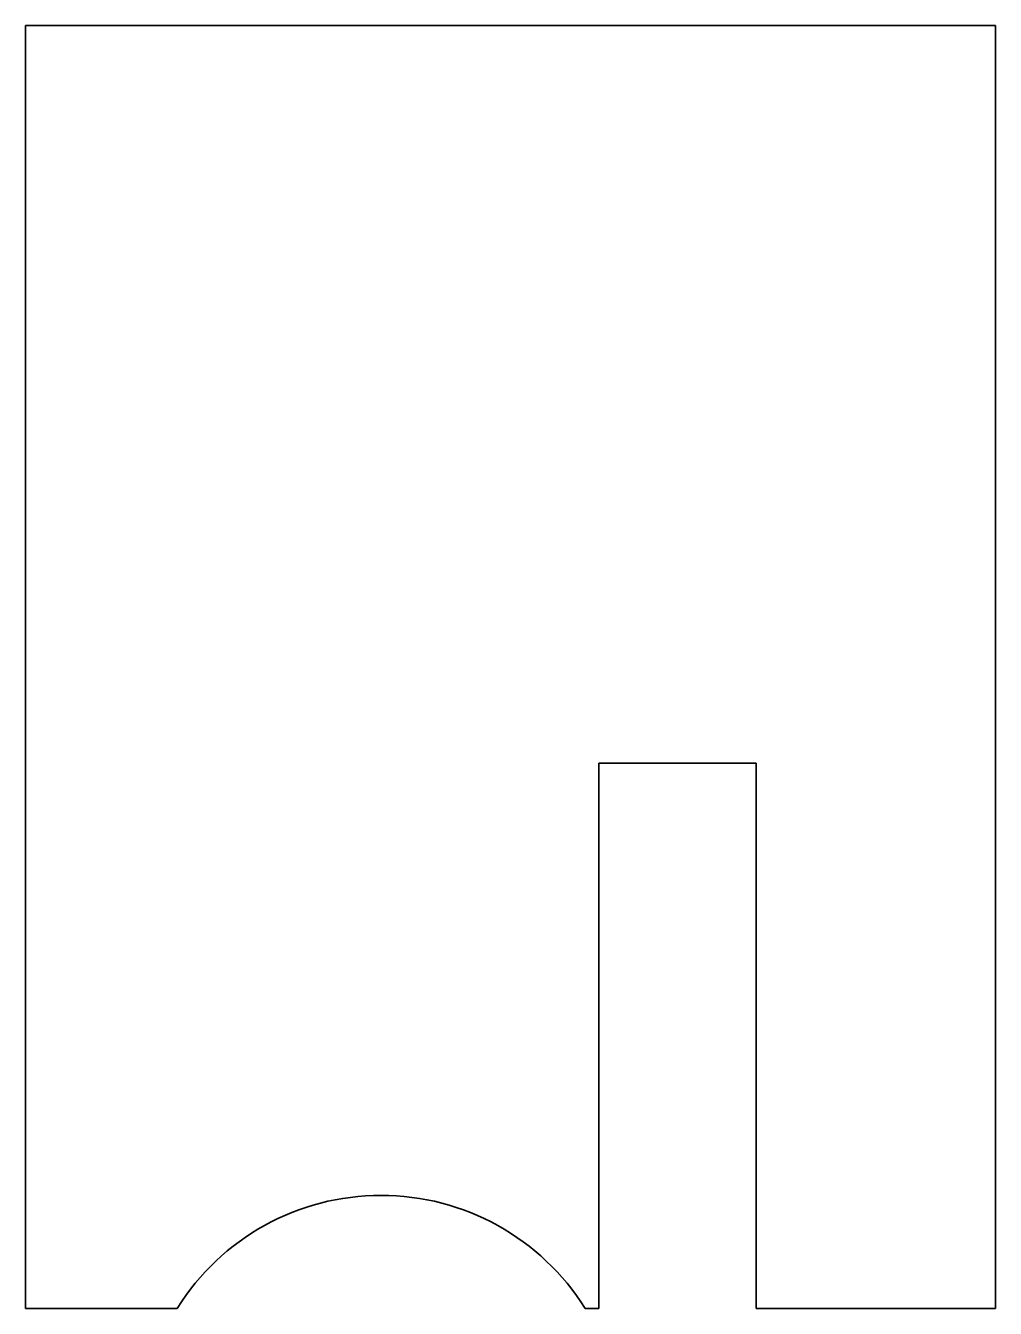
# Model space of a CAD drawing. Extents: x 153.7 to 184, y 148.6 to 188.6.
import ezdxf

# ---------------------------------------------------------------- set-up
doc = ezdxf.new("R2010")
doc.units = 0

msp = doc.modelspace()

# ---------------------------------------------------------------- linework, layer by layer
at = {"color": 7, "lineweight": 35}
for p, q in [((153.746933, 148.649658), (153.746933, 188.649658)), ((153.746933, 188.649658), (183.975296, 188.649658)), ((183.975296, 188.649658), (183.975281, 148.649643))]:
    msp.add_line(p, q, dxfattribs=at)
at = {"color": 7, "lineweight": 35, "ltscale": 0.1225}
msp.add_line((176.518372, 165.649658), (171.618362, 165.649673), dxfattribs=at)
at = {"color": 7, "lineweight": 35, "ltscale": 0.425}
for p, q in [((171.618362, 165.649673), (171.618378, 148.649658)), ((176.518387, 148.649643), (176.518372, 165.649658))]:
    msp.add_line(p, q, dxfattribs=at)
at = {"color": 7, "lineweight": 35, "ltscale": 0.118039}
msp.add_line((158.468506, 148.649658), (153.746933, 148.649658), dxfattribs=at)
at = {"color": 7, "lineweight": 35, "ltscale": 0.010801}
msp.add_line((171.618378, 148.649658), (171.18634, 148.649658), dxfattribs=at)
at = {"color": 7, "lineweight": 35, "ltscale": 0.186422}
msp.add_line((183.975281, 148.649643), (176.518387, 148.649643), dxfattribs=at)
at = {"color": 7, "lineweight": 35}
msp.add_arc((164.827423, 144.673004), 7.5, 32.020436, 147.979559, dxfattribs=at)

doc.saveas('drawing.dxf')
